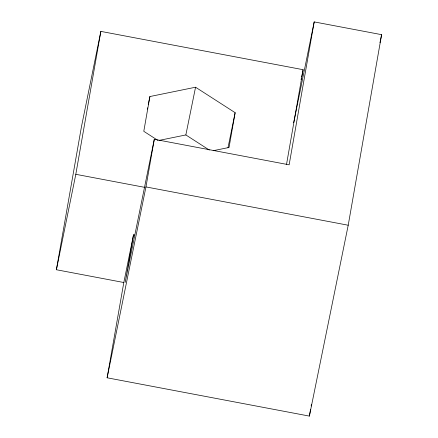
<?xml version="1.0" encoding="UTF-8"?>
<svg xmlns="http://www.w3.org/2000/svg" width="438" height="438" viewBox="0 0 438 438"><rect width="100%" height="100%" fill="white"/><g stroke="black" fill="none" stroke-linecap="round" stroke-linejoin="round"><path stroke-width="0.66" d="M293.684 122.673L314.188 21.9L381.608 34.668L348.215 225.231L309.381 416.1L107.118 377.791L123.812 282.51L56.392 269.742L81.435 126.823L100.855 31.388L303.118 69.697L286.54 164.305M56.392 269.742L75.807 174.308L100.855 31.388M213.153 150.705L229.041 147.464L235.135 112.686L195.556 87.222L149.889 96.541L143.79 131.318L158.134 140.543M134.866 235.047L133.524 234.795L125.175 282.433L154.296 139.279L289.14 164.819L314.188 21.9M107.118 377.791L145.953 186.922L154.296 139.279M309.381 416.1L310.564 409.366M311.15 405.999L311.391 404.652M147.327 109.133L147.595 107.808M148.268 104.49L149.889 96.541M123.812 282.51L133.524 234.795M159.372 140.341L185.849 134.942L195.556 87.222M227.99 147.809L235.135 112.686M301.081 79.705L301.355 78.369M301.623 77.039L303.118 69.697M379.97 42.705L381.608 34.668M145.953 186.922L348.215 225.231M75.807 174.308L145.022 187.415M185.849 134.942L209.364 150.07"/></g></svg>
